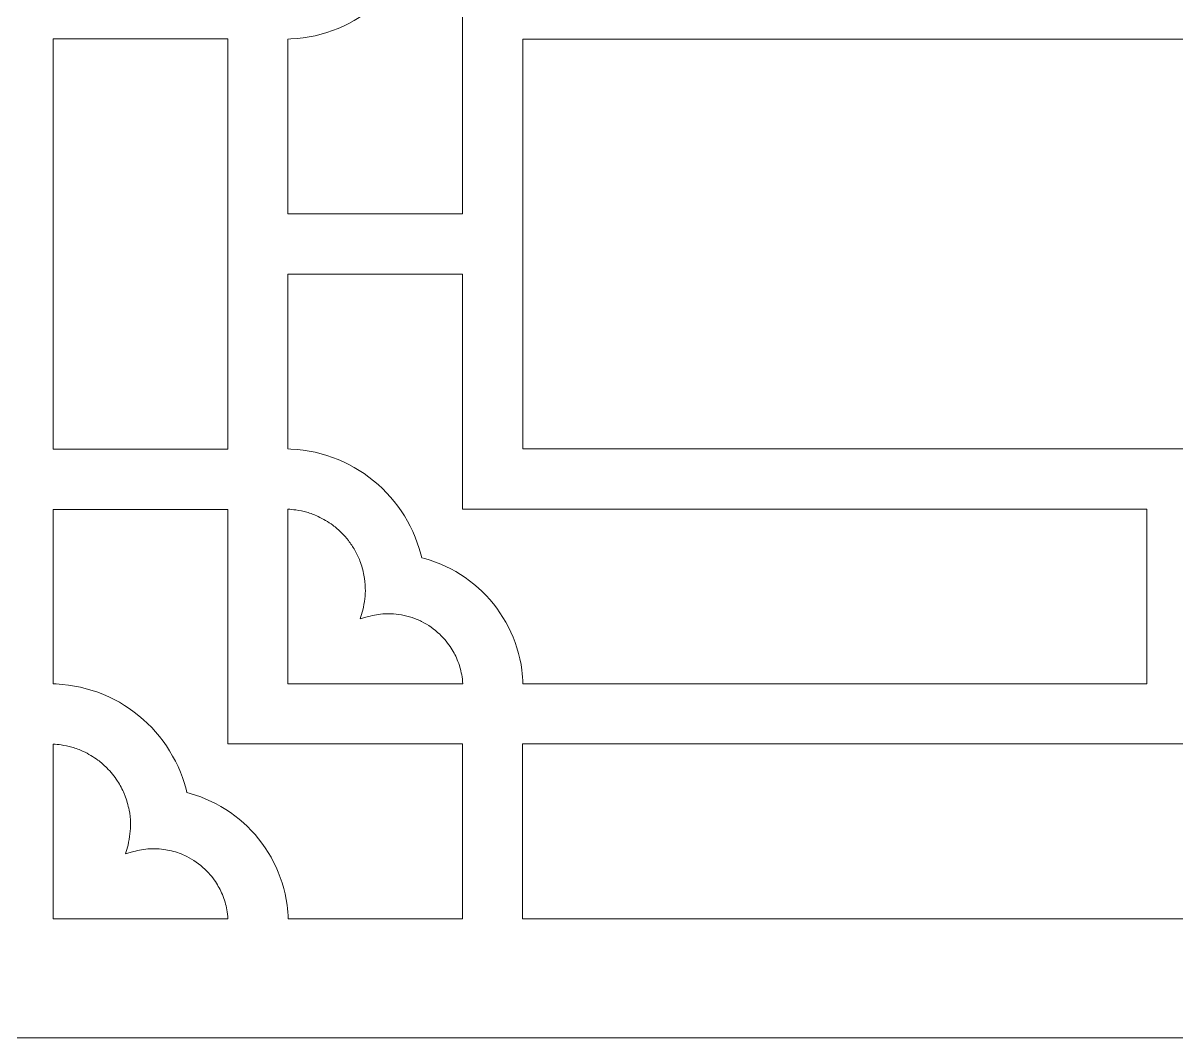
# Model space of a CAD drawing. Header units: centimetres. Extents: x -26.5 to 18, y -3.7 to 6.
# Drawn here: x -11.33 to -4.25, y -3.7 to 2.52 of the extents above; entities that cross this region are included whole.
import ezdxf

# ---------------------------------------------------------------- set-up
doc = ezdxf.new("R2010")
doc.units = ezdxf.units.CM
doc.header["$MEASUREMENT"] = 0
doc.layers.add('layer 1', color=7, linetype='Continuous')

msp = doc.modelspace()

# ---------------------------------------------------------------- linework, layer by layer
at = {"layer": 'layer 1', "color": 242, "lineweight": 9}
for points, knots in [([(-26.53457, -3.70309), (-26.53457, -3.70309), (-26.53457, 6.03856), (-26.53457, 6.03856), (-26.53457, 6.03856), (-26.53457, 6.03856), (18.03348, 6.03856), (18.03348, 6.03856), (18.03348, 6.03856), (18.03348, 6.03856), (18.03348, -3.70309), (18.03348, -3.70309), (18.03348, -3.70309), (18.03348, -3.70309), (-26.53457, -3.70309), (-26.53457, -3.70309)], [0, 0, 0, 0, 0.2, 0.2, 0.2, 0.2, 0.4, 0.4, 0.4, 0.4, 0.6, 0.6, 0.6, 0.6, 1, 1, 1, 1]), ([(-8.31331, 3.61315), (-8.31331, 3.61315), (-8.32571, 3.58093), (-8.32571, 3.58093), (-8.32571, 3.58093), (-8.32571, 3.58093), (-8.33941, 3.54938), (-8.33941, 3.54938), (-8.33941, 3.54938), (-8.33941, 3.54938), (-8.35436, 3.51852), (-8.35436, 3.51852), (-8.35436, 3.51852), (-8.35436, 3.51852), (-8.37055, 3.48837), (-8.37055, 3.48837), (-8.37055, 3.48837), (-8.37055, 3.48837), (-8.38793, 3.459), (-8.38793, 3.459), (-8.38793, 3.459), (-8.38793, 3.459), (-8.40647, 3.43041), (-8.40647, 3.43041), (-8.40647, 3.43041), (-8.40647, 3.43041), (-8.42614, 3.40265), (-8.42614, 3.40265), (-8.42614, 3.40265), (-8.42614, 3.40265), (-8.4469, 3.37575), (-8.4469, 3.37575), (-8.4469, 3.37575), (-8.4469, 3.37575), (-8.46873, 3.34974), (-8.46873, 3.34974), (-8.46873, 3.34974), (-8.46873, 3.34974), (-8.49159, 3.32465), (-8.49159, 3.32465), (-8.49159, 3.32465), (-8.49159, 3.32465), (-8.51545, 3.30052), (-8.51545, 3.30052), (-8.51545, 3.30052), (-8.51545, 3.30052), (-8.54026, 3.27737), (-8.54026, 3.27737), (-8.54026, 3.27737), (-8.54026, 3.27737), (-8.56602, 3.25525), (-8.56602, 3.25525), (-8.56602, 3.25525), (-8.56602, 3.25525), (-8.59267, 3.23417), (-8.59267, 3.23417), (-8.59267, 3.23417), (-8.59267, 3.23417), (-8.62019, 3.21419), (-8.62019, 3.21419), (-8.62019, 3.21419), (-8.62019, 3.21419), (-8.64854, 3.19532), (-8.64854, 3.19532), (-8.64854, 3.19532), (-8.64854, 3.19532), (-8.6777, 3.17761), (-8.6777, 3.17761), (-8.6777, 3.17761), (-8.6777, 3.17761), (-8.70762, 3.16108), (-8.70762, 3.16108), (-8.70762, 3.16108), (-8.70762, 3.16108), (-8.73828, 3.14577), (-8.73828, 3.14577), (-8.73828, 3.14577), (-8.73828, 3.14577), (-8.76965, 3.1317), (-8.76965, 3.1317), (-8.76965, 3.1317), (-8.76965, 3.1317), (-8.80168, 3.11893), (-8.80168, 3.11893), (-8.80168, 3.11893), (-8.80168, 3.11893), (-8.83435, 3.10747), (-8.83435, 3.10747), (-8.83435, 3.10747), (-8.83435, 3.10747), (-8.86763, 3.09737), (-8.86763, 3.09737), (-8.86763, 3.09737), (-8.86763, 3.09737), (-8.88681, 3.09242), (-8.88681, 3.09242), (-8.88681, 3.09242), (-8.88681, 3.09242), (-8.89196, 3.07094), (-8.89196, 3.07094), (-8.89196, 3.07094), (-8.89196, 3.07094), (-8.90214, 3.03533), (-8.90214, 3.03533), (-8.90214, 3.03533), (-8.90214, 3.03533), (-8.91379, 3.00035), (-8.91379, 3.00035), (-8.91379, 3.00035), (-8.91379, 3.00035), (-8.92687, 2.96605), (-8.92687, 2.96605), (-8.92687, 2.96605), (-8.92687, 2.96605), (-8.94135, 2.93246), (-8.94135, 2.93246), (-8.94135, 2.93246), (-8.94135, 2.93246), (-8.95719, 2.89961), (-8.95719, 2.89961), (-8.95719, 2.89961), (-8.95719, 2.89961), (-8.97435, 2.86755), (-8.97435, 2.86755), (-8.97435, 2.86755), (-8.97435, 2.86755), (-8.9928, 2.8363), (-8.9928, 2.8363), (-8.9928, 2.8363), (-8.9928, 2.8363), (-9.01252, 2.80591), (-9.01252, 2.80591), (-9.01252, 2.80591), (-9.01252, 2.80591), (-9.03344, 2.7764), (-9.03344, 2.7764), (-9.03344, 2.7764), (-9.03344, 2.7764), (-9.05554, 2.74782), (-9.05554, 2.74782), (-9.05554, 2.74782), (-9.05554, 2.74782), (-9.07878, 2.7202), (-9.07878, 2.7202), (-9.07878, 2.7202), (-9.07878, 2.7202), (-9.10314, 2.69358), (-9.10314, 2.69358), (-9.10314, 2.69358), (-9.10314, 2.69358), (-9.12856, 2.66799), (-9.12856, 2.66799), (-9.12856, 2.66799), (-9.12856, 2.66799), (-9.15503, 2.64347), (-9.15503, 2.64347), (-9.15503, 2.64347), (-9.15503, 2.64347), (-9.18249, 2.62004), (-9.18249, 2.62004), (-9.18249, 2.62004), (-9.18249, 2.62004), (-9.21094, 2.59777), (-9.21094, 2.59777), (-9.21094, 2.59777), (-9.21094, 2.59777), (-9.2403, 2.57666), (-9.2403, 2.57666), (-9.2403, 2.57666), (-9.2403, 2.57666), (-9.27056, 2.55677), (-9.27056, 2.55677), (-9.27056, 2.55677), (-9.27056, 2.55677), (-9.30167, 2.53812), (-9.30167, 2.53812), (-9.30167, 2.53812), (-9.30167, 2.53812), (-9.33362, 2.52076), (-9.33362, 2.52076), (-9.33362, 2.52076), (-9.33362, 2.52076), (-9.36634, 2.50471), (-9.36634, 2.50471), (-9.36634, 2.50471), (-9.36634, 2.50471), (-9.39982, 2.49002), (-9.39982, 2.49002), (-9.39982, 2.49002), (-9.39982, 2.49002), (-9.43402, 2.47672), (-9.43402, 2.47672), (-9.43402, 2.47672), (-9.43402, 2.47672), (-9.46889, 2.46486), (-9.46889, 2.46486), (-9.46889, 2.46486), (-9.46889, 2.46486), (-9.50441, 2.45445), (-9.50441, 2.45445), (-9.50441, 2.45445), (-9.50441, 2.45445), (-9.54053, 2.44555), (-9.54053, 2.44555), (-9.54053, 2.44555), (-9.54053, 2.44555), (-9.57722, 2.43818), (-9.57722, 2.43818), (-9.57722, 2.43818), (-9.57722, 2.43818), (-9.61444, 2.4324), (-9.61444, 2.4324), (-9.61444, 2.4324), (-9.61444, 2.4324), (-9.65215, 2.42822), (-9.65215, 2.42822), (-9.65215, 2.42822), (-9.65215, 2.42822), (-9.69032, 2.42568), (-9.69032, 2.42568), (-9.69032, 2.42568), (-9.69032, 2.42568), (-9.70815, 2.42528), (-9.70815, 2.42528), (-9.70815, 2.42528), (-9.70815, 2.42528), (-9.70815, 1.35219), (-9.70815, 1.35219), (-9.70815, 1.35219), (-9.70815, 1.35219), (-8.63551, 1.35219), (-8.63551, 1.35219), (-8.63551, 1.35219), (-8.63551, 1.35219), (-8.63551, 2.79374), (-8.63551, 2.79374), (-8.63551, 2.79374), (-8.63551, 2.79374), (-4.43504, 2.79374), (-4.43504, 2.79374), (-4.43504, 2.79374), (-4.43504, 2.79374), (-4.43504, 3.86639), (-4.43504, 3.86639), (-4.43504, 3.86639), (-4.43504, 3.86639), (-8.26525, 3.86639), (-8.26525, 3.86639), (-8.26525, 3.86639), (-8.26591, 3.83838), (-8.2688, 3.81079), (-8.27188, 3.78298), (-8.27188, 3.78298), (-8.27188, 3.78298), (-8.27731, 3.74796), (-8.27731, 3.74796), (-8.27731, 3.74796), (-8.27731, 3.74796), (-8.28421, 3.71344), (-8.28421, 3.71344), (-8.28421, 3.71344), (-8.28421, 3.71344), (-8.29252, 3.67944), (-8.29252, 3.67944), (-8.29252, 3.67944), (-8.29252, 3.67944), (-8.30223, 3.646), (-8.30223, 3.646), (-8.30223, 3.646), (-8.30223, 3.646), (-8.31331, 3.61315), (-8.31331, 3.61315)], [0, 0, 0, 0, 0.0144928, 0.0144928, 0.0144928, 0.0144928, 0.0289855, 0.0289855, 0.0289855, 0.0289855, 0.0434783, 0.0434783, 0.0434783, 0.0434783, 0.057971, 0.057971, 0.057971, 0.057971, 0.0724638, 0.0724638, 0.0724638, 0.0724638, 0.0869565, 0.0869565, 0.0869565, 0.0869565, 0.1014493, 0.1014493, 0.1014493, 0.1014493, 0.115942, 0.115942, 0.115942, 0.115942, 0.1304348, 0.1304348, 0.1304348, 0.1304348, 0.1449275, 0.1449275, 0.1449275, 0.1449275, 0.1594203, 0.1594203, 0.1594203, 0.1594203, 0.173913, 0.173913, 0.173913, 0.173913, 0.1884058, 0.1884058, 0.1884058, 0.1884058, 0.2028986, 0.2028986, 0.2028986, 0.2028986, 0.2173913, 0.2173913, 0.2173913, 0.2173913, 0.2318841, 0.2318841, 0.2318841, 0.2318841, 0.2463768, 0.2463768, 0.2463768, 0.2463768, 0.2608696, 0.2608696, 0.2608696, 0.2608696, 0.2753623, 0.2753623, 0.2753623, 0.2753623, 0.2898551, 0.2898551, 0.2898551, 0.2898551, 0.3043478, 0.3043478, 0.3043478, 0.3043478, 0.3188406, 0.3188406, 0.3188406, 0.3188406, 0.3333333, 0.3333333, 0.3333333, 0.3333333, 0.3478261, 0.3478261, 0.3478261, 0.3478261, 0.3623188, 0.3623188, 0.3623188, 0.3623188, 0.3768116, 0.3768116, 0.3768116, 0.3768116, 0.3913043, 0.3913043, 0.3913043, 0.3913043, 0.4057971, 0.4057971, 0.4057971, 0.4057971, 0.4202899, 0.4202899, 0.4202899, 0.4202899, 0.4347826, 0.4347826, 0.4347826, 0.4347826, 0.4492754, 0.4492754, 0.4492754, 0.4492754, 0.4637681, 0.4637681, 0.4637681, 0.4637681, 0.4782609, 0.4782609, 0.4782609, 0.4782609, 0.4927536, 0.4927536, 0.4927536, 0.4927536, 0.5072464, 0.5072464, 0.5072464, 0.5072464, 0.5217391, 0.5217391, 0.5217391, 0.5217391, 0.5362319, 0.5362319, 0.5362319, 0.5362319, 0.5507246, 0.5507246, 0.5507246, 0.5507246, 0.5652174, 0.5652174, 0.5652174, 0.5652174, 0.5797101, 0.5797101, 0.5797101, 0.5797101, 0.5942029, 0.5942029, 0.5942029, 0.5942029, 0.6086957, 0.6086957, 0.6086957, 0.6086957, 0.6231884, 0.6231884, 0.6231884, 0.6231884, 0.6376812, 0.6376812, 0.6376812, 0.6376812, 0.6521739, 0.6521739, 0.6521739, 0.6521739, 0.6666667, 0.6666667, 0.6666667, 0.6666667, 0.6811594, 0.6811594, 0.6811594, 0.6811594, 0.6956522, 0.6956522, 0.6956522, 0.6956522, 0.7101449, 0.7101449, 0.7101449, 0.7101449, 0.7246377, 0.7246377, 0.7246377, 0.7246377, 0.7391304, 0.7391304, 0.7391304, 0.7391304, 0.7536232, 0.7536232, 0.7536232, 0.7536232, 0.7681159, 0.7681159, 0.7681159, 0.7681159, 0.7826087, 0.7826087, 0.7826087, 0.7826087, 0.7971014, 0.7971014, 0.7971014, 0.7971014, 0.8115942, 0.8115942, 0.8115942, 0.8115942, 0.826087, 0.826087, 0.826087, 0.826087, 0.8405797, 0.8405797, 0.8405797, 0.8405797, 0.8550725, 0.8550725, 0.8550725, 0.8550725, 0.8695652, 0.8695652, 0.8695652, 0.8695652, 0.884058, 0.884058, 0.884058, 0.884058, 0.8985507, 0.8985507, 0.8985507, 0.8985507, 0.9130435, 0.9130435, 0.9130435, 0.9130435, 0.9275362, 0.9275362, 0.9275362, 0.9275362, 0.942029, 0.942029, 0.942029, 0.942029, 0.9565217, 0.9565217, 0.9565217, 0.9565217, 0.9710145, 0.9710145, 0.9710145, 0.9710145, 1, 1, 1, 1]), ([(-11.14971, 2.42549), (-11.14971, 2.42549), (-11.14971, -0.0916), (-11.14971, -0.0916), (-11.14971, -0.0916), (-11.14971, -0.0916), (-10.07707, -0.0916), (-10.07707, -0.0916), (-10.07707, -0.0916), (-10.07707, -0.0916), (-10.07707, 2.42549), (-10.07707, 2.42549), (-10.07707, 2.42549), (-10.07707, 2.42549), (-11.14971, 2.42549), (-11.14971, 2.42549)], [0, 0, 0, 0, 0.2, 0.2, 0.2, 0.2, 0.4, 0.4, 0.4, 0.4, 0.6, 0.6, 0.6, 0.6, 1, 1, 1, 1]), ([(-8.2666, 2.42483), (-8.2666, 2.42483), (-8.2666, -0.08936), (-8.2666, -0.08936), (-8.2666, -0.08936), (-8.2666, -0.08936), (-0.23456, -0.08936), (-0.23456, -0.08936), (-0.23456, -0.08936), (-0.23456, -0.08936), (-0.23456, 2.42483), (-0.23456, 2.42483), (-0.23456, 2.42483), (-0.23456, 2.42483), (-8.2666, 2.42483), (-8.2666, 2.42483)], [0, 0, 0, 0, 0.2, 0.2, 0.2, 0.2, 0.4, 0.4, 0.4, 0.4, 0.6, 0.6, 0.6, 0.6, 1, 1, 1, 1]), ([(-9.18249, -0.28456), (-9.18249, -0.28456), (-9.15503, -0.30798), (-9.15503, -0.30798), (-9.15503, -0.30798), (-9.15503, -0.30798), (-9.12856, -0.33251), (-9.12856, -0.33251), (-9.12856, -0.33251), (-9.12856, -0.33251), (-9.10314, -0.3581), (-9.10314, -0.3581), (-9.10314, -0.3581), (-9.10314, -0.3581), (-9.07878, -0.38472), (-9.07878, -0.38472), (-9.07878, -0.38472), (-9.07878, -0.38472), (-9.05554, -0.41234), (-9.05554, -0.41234), (-9.05554, -0.41234), (-9.05554, -0.41234), (-9.03344, -0.44092), (-9.03344, -0.44092), (-9.03344, -0.44092), (-9.03344, -0.44092), (-9.01252, -0.47042), (-9.01252, -0.47042), (-9.01252, -0.47042), (-9.01252, -0.47042), (-8.9928, -0.50082), (-8.9928, -0.50082), (-8.9928, -0.50082), (-8.9928, -0.50082), (-8.97435, -0.53207), (-8.97435, -0.53207), (-8.97435, -0.53207), (-8.97435, -0.53207), (-8.95719, -0.56413), (-8.95719, -0.56413), (-8.95719, -0.56413), (-8.95719, -0.56413), (-8.94135, -0.59698), (-8.94135, -0.59698), (-8.94135, -0.59698), (-8.94135, -0.59698), (-8.92687, -0.63057), (-8.92687, -0.63057), (-8.92687, -0.63057), (-8.92687, -0.63057), (-8.91379, -0.66487), (-8.91379, -0.66487), (-8.91379, -0.66487), (-8.91379, -0.66487), (-8.90214, -0.69985), (-8.90214, -0.69985), (-8.90214, -0.69985), (-8.90214, -0.69985), (-8.89196, -0.73546), (-8.89196, -0.73546), (-8.89196, -0.73546), (-8.89196, -0.73546), (-8.88681, -0.75695), (-8.88681, -0.75695), (-8.88681, -0.75695), (-8.88681, -0.75695), (-8.86763, -0.76189), (-8.86763, -0.76189), (-8.86763, -0.76189), (-8.86763, -0.76189), (-8.83435, -0.77199), (-8.83435, -0.77199), (-8.83435, -0.77199), (-8.83435, -0.77199), (-8.80168, -0.78345), (-8.80168, -0.78345), (-8.80168, -0.78345), (-8.80168, -0.78345), (-8.76965, -0.79623), (-8.76965, -0.79623), (-8.76965, -0.79623), (-8.76965, -0.79623), (-8.73828, -0.81028), (-8.73828, -0.81028), (-8.73828, -0.81028), (-8.73828, -0.81028), (-8.70762, -0.82559), (-8.70762, -0.82559), (-8.70762, -0.82559), (-8.70762, -0.82559), (-8.6777, -0.84213), (-8.6777, -0.84213), (-8.6777, -0.84213), (-8.6777, -0.84213), (-8.64854, -0.85984), (-8.64854, -0.85984), (-8.64854, -0.85984), (-8.64854, -0.85984), (-8.62019, -0.8787), (-8.62019, -0.8787), (-8.62019, -0.8787), (-8.62019, -0.8787), (-8.59267, -0.89869), (-8.59267, -0.89869), (-8.59267, -0.89869), (-8.59267, -0.89869), (-8.56602, -0.91976), (-8.56602, -0.91976), (-8.56602, -0.91976), (-8.56602, -0.91976), (-8.54026, -0.94189), (-8.54026, -0.94189), (-8.54026, -0.94189), (-8.54026, -0.94189), (-8.51545, -0.96503), (-8.51545, -0.96503), (-8.51545, -0.96503), (-8.51545, -0.96503), (-8.49159, -0.98917), (-8.49159, -0.98917), (-8.49159, -0.98917), (-8.49159, -0.98917), (-8.46873, -1.01426), (-8.46873, -1.01426), (-8.46873, -1.01426), (-8.46873, -1.01426), (-8.4469, -1.04027), (-8.4469, -1.04027), (-8.4469, -1.04027), (-8.4469, -1.04027), (-8.42614, -1.06717), (-8.42614, -1.06717), (-8.42614, -1.06717), (-8.42614, -1.06717), (-8.40647, -1.09493), (-8.40647, -1.09493), (-8.40647, -1.09493), (-8.40647, -1.09493), (-8.38793, -1.12351), (-8.38793, -1.12351), (-8.38793, -1.12351), (-8.38793, -1.12351), (-8.37055, -1.15289), (-8.37055, -1.15289), (-8.37055, -1.15289), (-8.37055, -1.15289), (-8.35436, -1.18303), (-8.35436, -1.18303), (-8.35436, -1.18303), (-8.35436, -1.18303), (-8.33941, -1.2139), (-8.33941, -1.2139), (-8.33941, -1.2139), (-8.33941, -1.2139), (-8.32571, -1.24545), (-8.32571, -1.24545), (-8.32571, -1.24545), (-8.32571, -1.24545), (-8.31331, -1.27767), (-8.31331, -1.27767), (-8.31331, -1.27767), (-8.31331, -1.27767), (-8.30223, -1.31052), (-8.30223, -1.31052), (-8.30223, -1.31052), (-8.30223, -1.31052), (-8.29252, -1.34396), (-8.29252, -1.34396), (-8.29252, -1.34396), (-8.29252, -1.34396), (-8.28421, -1.37796), (-8.28421, -1.37796), (-8.28421, -1.37796), (-8.28421, -1.37796), (-8.27731, -1.41248), (-8.27731, -1.41248), (-8.27731, -1.41248), (-8.27731, -1.41248), (-8.27188, -1.4475), (-8.27188, -1.4475), (-8.27188, -1.4475), (-8.2688, -1.4753), (-8.26591, -1.5029), (-8.26525, -1.53091), (-8.26525, -1.53091), (-8.26525, -1.53091), (-4.43504, -1.53091), (-4.43504, -1.53091), (-4.43504, -1.53091), (-4.43504, -1.53091), (-4.43504, -0.45827), (-4.43504, -0.45827), (-4.43504, -0.45827), (-4.43504, -0.45827), (-8.63551, -0.45827), (-8.63551, -0.45827), (-8.63551, -0.45827), (-8.63551, -0.45827), (-8.63551, 0.98328), (-8.63551, 0.98328), (-8.63551, 0.98328), (-8.63551, 0.98328), (-9.70815, 0.98328), (-9.70815, 0.98328), (-9.70815, 0.98328), (-9.70815, 0.98328), (-9.70815, -0.08981), (-9.70815, -0.08981), (-9.70815, -0.08981), (-9.70815, -0.08981), (-9.69032, -0.0902), (-9.69032, -0.0902), (-9.69032, -0.0902), (-9.69032, -0.0902), (-9.65215, -0.09274), (-9.65215, -0.09274), (-9.65215, -0.09274), (-9.65215, -0.09274), (-9.61444, -0.09692), (-9.61444, -0.09692), (-9.61444, -0.09692), (-9.61444, -0.09692), (-9.57722, -0.10271), (-9.57722, -0.10271), (-9.57722, -0.10271), (-9.57722, -0.10271), (-9.54053, -0.11007), (-9.54053, -0.11007), (-9.54053, -0.11007), (-9.54053, -0.11007), (-9.50441, -0.11897), (-9.50441, -0.11897), (-9.50441, -0.11897), (-9.50441, -0.11897), (-9.46889, -0.12937), (-9.46889, -0.12937), (-9.46889, -0.12937), (-9.46889, -0.12937), (-9.43402, -0.14124), (-9.43402, -0.14124), (-9.43402, -0.14124), (-9.43402, -0.14124), (-9.39983, -0.15454), (-9.39983, -0.15454), (-9.39983, -0.15454), (-9.39983, -0.15454), (-9.36634, -0.16922), (-9.36634, -0.16922), (-9.36634, -0.16922), (-9.36634, -0.16922), (-9.33362, -0.18527), (-9.33362, -0.18527), (-9.33362, -0.18527), (-9.33362, -0.18527), (-9.30167, -0.20264), (-9.30167, -0.20264), (-9.30167, -0.20264), (-9.30167, -0.20264), (-9.27056, -0.22128), (-9.27056, -0.22128), (-9.27056, -0.22128), (-9.27056, -0.22128), (-9.2403, -0.24118), (-9.2403, -0.24118), (-9.2403, -0.24118), (-9.2403, -0.24118), (-9.21093, -0.26228), (-9.21093, -0.26228), (-9.21093, -0.26228), (-9.21093, -0.26228), (-9.18249, -0.28456), (-9.18249, -0.28456)], [0, 0, 0, 0, 0.0144928, 0.0144928, 0.0144928, 0.0144928, 0.0289855, 0.0289855, 0.0289855, 0.0289855, 0.0434783, 0.0434783, 0.0434783, 0.0434783, 0.057971, 0.057971, 0.057971, 0.057971, 0.0724638, 0.0724638, 0.0724638, 0.0724638, 0.0869565, 0.0869565, 0.0869565, 0.0869565, 0.1014493, 0.1014493, 0.1014493, 0.1014493, 0.115942, 0.115942, 0.115942, 0.115942, 0.1304348, 0.1304348, 0.1304348, 0.1304348, 0.1449275, 0.1449275, 0.1449275, 0.1449275, 0.1594203, 0.1594203, 0.1594203, 0.1594203, 0.173913, 0.173913, 0.173913, 0.173913, 0.1884058, 0.1884058, 0.1884058, 0.1884058, 0.2028986, 0.2028986, 0.2028986, 0.2028986, 0.2173913, 0.2173913, 0.2173913, 0.2173913, 0.2318841, 0.2318841, 0.2318841, 0.2318841, 0.2463768, 0.2463768, 0.2463768, 0.2463768, 0.2608696, 0.2608696, 0.2608696, 0.2608696, 0.2753623, 0.2753623, 0.2753623, 0.2753623, 0.2898551, 0.2898551, 0.2898551, 0.2898551, 0.3043478, 0.3043478, 0.3043478, 0.3043478, 0.3188406, 0.3188406, 0.3188406, 0.3188406, 0.3333333, 0.3333333, 0.3333333, 0.3333333, 0.3478261, 0.3478261, 0.3478261, 0.3478261, 0.3623188, 0.3623188, 0.3623188, 0.3623188, 0.3768116, 0.3768116, 0.3768116, 0.3768116, 0.3913043, 0.3913043, 0.3913043, 0.3913043, 0.4057971, 0.4057971, 0.4057971, 0.4057971, 0.4202899, 0.4202899, 0.4202899, 0.4202899, 0.4347826, 0.4347826, 0.4347826, 0.4347826, 0.4492754, 0.4492754, 0.4492754, 0.4492754, 0.4637681, 0.4637681, 0.4637681, 0.4637681, 0.4782609, 0.4782609, 0.4782609, 0.4782609, 0.4927536, 0.4927536, 0.4927536, 0.4927536, 0.5072464, 0.5072464, 0.5072464, 0.5072464, 0.5217391, 0.5217391, 0.5217391, 0.5217391, 0.5362319, 0.5362319, 0.5362319, 0.5362319, 0.5507246, 0.5507246, 0.5507246, 0.5507246, 0.5652174, 0.5652174, 0.5652174, 0.5652174, 0.5797101, 0.5797101, 0.5797101, 0.5797101, 0.5942029, 0.5942029, 0.5942029, 0.5942029, 0.6086957, 0.6086957, 0.6086957, 0.6086957, 0.6231884, 0.6231884, 0.6231884, 0.6231884, 0.6376812, 0.6376812, 0.6376812, 0.6376812, 0.6521739, 0.6521739, 0.6521739, 0.6521739, 0.6666667, 0.6666667, 0.6666667, 0.6666667, 0.6811594, 0.6811594, 0.6811594, 0.6811594, 0.6956522, 0.6956522, 0.6956522, 0.6956522, 0.7101449, 0.7101449, 0.7101449, 0.7101449, 0.7246377, 0.7246377, 0.7246377, 0.7246377, 0.7391304, 0.7391304, 0.7391304, 0.7391304, 0.7536232, 0.7536232, 0.7536232, 0.7536232, 0.7681159, 0.7681159, 0.7681159, 0.7681159, 0.7826087, 0.7826087, 0.7826087, 0.7826087, 0.7971014, 0.7971014, 0.7971014, 0.7971014, 0.8115942, 0.8115942, 0.8115942, 0.8115942, 0.826087, 0.826087, 0.826087, 0.826087, 0.8405797, 0.8405797, 0.8405797, 0.8405797, 0.8550725, 0.8550725, 0.8550725, 0.8550725, 0.8695652, 0.8695652, 0.8695652, 0.8695652, 0.884058, 0.884058, 0.884058, 0.884058, 0.8985507, 0.8985507, 0.8985507, 0.8985507, 0.9130435, 0.9130435, 0.9130435, 0.9130435, 0.9275362, 0.9275362, 0.9275362, 0.9275362, 0.942029, 0.942029, 0.942029, 0.942029, 0.9565217, 0.9565217, 0.9565217, 0.9565217, 0.9710145, 0.9710145, 0.9710145, 0.9710145, 1, 1, 1, 1]), ([(-10.62404, -1.72612), (-10.62404, -1.72612), (-10.59659, -1.74954), (-10.59659, -1.74954), (-10.59659, -1.74954), (-10.59659, -1.74954), (-10.57012, -1.77406), (-10.57012, -1.77406), (-10.57012, -1.77406), (-10.57012, -1.77406), (-10.54469, -1.79965), (-10.54469, -1.79965), (-10.54469, -1.79965), (-10.54469, -1.79965), (-10.52033, -1.82627), (-10.52033, -1.82627), (-10.52033, -1.82627), (-10.52033, -1.82627), (-10.49709, -1.85389), (-10.49709, -1.85389), (-10.49709, -1.85389), (-10.49709, -1.85389), (-10.47499, -1.88247), (-10.47499, -1.88247), (-10.47499, -1.88247), (-10.47499, -1.88247), (-10.45406, -1.91198), (-10.45406, -1.91198), (-10.45406, -1.91198), (-10.45406, -1.91198), (-10.43435, -1.94237), (-10.43435, -1.94237), (-10.43435, -1.94237), (-10.43435, -1.94237), (-10.4159, -1.97362), (-10.4159, -1.97362), (-10.4159, -1.97362), (-10.4159, -1.97362), (-10.39873, -2.00568), (-10.39873, -2.00568), (-10.39873, -2.00568), (-10.39873, -2.00568), (-10.3829, -2.03853), (-10.3829, -2.03853), (-10.3829, -2.03853), (-10.3829, -2.03853), (-10.36842, -2.07213), (-10.36842, -2.07213), (-10.36842, -2.07213), (-10.36842, -2.07213), (-10.35534, -2.10643), (-10.35534, -2.10643), (-10.35534, -2.10643), (-10.35534, -2.10643), (-10.34369, -2.1414), (-10.34369, -2.1414), (-10.34369, -2.1414), (-10.34369, -2.1414), (-10.33351, -2.17701), (-10.33351, -2.17701), (-10.33351, -2.17701), (-10.33351, -2.17701), (-10.32836, -2.1985), (-10.32836, -2.1985), (-10.32836, -2.1985), (-10.32836, -2.1985), (-10.30918, -2.20344), (-10.30918, -2.20344), (-10.30918, -2.20344), (-10.30918, -2.20344), (-10.2759, -2.21355), (-10.2759, -2.21355), (-10.2759, -2.21355), (-10.2759, -2.21355), (-10.24323, -2.225), (-10.24323, -2.225), (-10.24323, -2.225), (-10.24323, -2.225), (-10.2112, -2.23778), (-10.2112, -2.23778), (-10.2112, -2.23778), (-10.2112, -2.23778), (-10.17984, -2.25184), (-10.17984, -2.25184), (-10.17984, -2.25184), (-10.17984, -2.25184), (-10.14918, -2.26715), (-10.14918, -2.26715), (-10.14918, -2.26715), (-10.14918, -2.26715), (-10.11925, -2.28368), (-10.11925, -2.28368), (-10.11925, -2.28368), (-10.11925, -2.28368), (-10.09009, -2.30139), (-10.09009, -2.30139), (-10.09009, -2.30139), (-10.09009, -2.30139), (-10.06174, -2.32026), (-10.06174, -2.32026), (-10.06174, -2.32026), (-10.06174, -2.32026), (-10.03422, -2.34024), (-10.03422, -2.34024), (-10.03422, -2.34024), (-10.03422, -2.34024), (-10.00757, -2.36131), (-10.00757, -2.36131), (-10.00757, -2.36131), (-10.00757, -2.36131), (-9.98182, -2.38344), (-9.98182, -2.38344), (-9.98182, -2.38344), (-9.98182, -2.38344), (-9.957, -2.40658), (-9.957, -2.40658), (-9.957, -2.40658), (-9.957, -2.40658), (-9.93314, -2.43072), (-9.93314, -2.43072), (-9.93314, -2.43072), (-9.93314, -2.43072), (-9.91028, -2.45581), (-9.91028, -2.45581), (-9.91028, -2.45581), (-9.91028, -2.45581), (-9.88845, -2.48182), (-9.88845, -2.48182), (-9.88845, -2.48182), (-9.88845, -2.48182), (-9.86769, -2.50872), (-9.86769, -2.50872), (-9.86769, -2.50872), (-9.86769, -2.50872), (-9.84802, -2.53648), (-9.84802, -2.53648), (-9.84802, -2.53648), (-9.84802, -2.53648), (-9.82948, -2.56507), (-9.82948, -2.56507), (-9.82948, -2.56507), (-9.82948, -2.56507), (-9.8121, -2.59445), (-9.8121, -2.59445), (-9.8121, -2.59445), (-9.8121, -2.59445), (-9.79592, -2.62458), (-9.79592, -2.62458), (-9.79592, -2.62458), (-9.79592, -2.62458), (-9.78096, -2.65545), (-9.78096, -2.65545), (-9.78096, -2.65545), (-9.78096, -2.65545), (-9.76726, -2.687), (-9.76726, -2.687), (-9.76726, -2.687), (-9.76726, -2.687), (-9.75486, -2.71923), (-9.75486, -2.71923), (-9.75486, -2.71923), (-9.75486, -2.71923), (-9.74378, -2.75207), (-9.74378, -2.75207), (-9.74378, -2.75207), (-9.74378, -2.75207), (-9.73407, -2.78551), (-9.73407, -2.78551), (-9.73407, -2.78551), (-9.73407, -2.78551), (-9.72576, -2.81951), (-9.72576, -2.81951), (-9.72576, -2.81951), (-9.72576, -2.81951), (-9.71887, -2.85404), (-9.71887, -2.85404), (-9.71887, -2.85404), (-9.71887, -2.85404), (-9.71344, -2.88905), (-9.71344, -2.88905), (-9.71344, -2.88905), (-9.71035, -2.91685), (-9.70746, -2.94446), (-9.7068, -2.97247), (-9.7068, -2.97247), (-9.7068, -2.97247), (-8.63674, -2.97247), (-8.63674, -2.97247), (-8.63674, -2.97247), (-8.63674, -2.97247), (-8.63674, -1.89982), (-8.63674, -1.89982), (-8.63674, -1.89982), (-8.63674, -1.89982), (-10.07707, -1.89982), (-10.07707, -1.89982), (-10.07707, -1.89982), (-10.07707, -1.89982), (-10.07707, -0.46052), (-10.07707, -0.46052), (-10.07707, -0.46052), (-10.07707, -0.46052), (-11.14971, -0.46052), (-11.14971, -0.46052), (-11.14971, -0.46052), (-11.14971, -0.46052), (-11.14971, -1.53136), (-11.14971, -1.53136), (-11.14971, -1.53136), (-11.14971, -1.53136), (-11.13187, -1.53176), (-11.13187, -1.53176), (-11.13187, -1.53176), (-11.13187, -1.53176), (-11.0937, -1.53429), (-11.0937, -1.53429), (-11.0937, -1.53429), (-11.0937, -1.53429), (-11.05599, -1.53847), (-11.05599, -1.53847), (-11.05599, -1.53847), (-11.05599, -1.53847), (-11.01877, -1.54426), (-11.01877, -1.54426), (-11.01877, -1.54426), (-11.01877, -1.54426), (-10.98208, -1.55162), (-10.98208, -1.55162), (-10.98208, -1.55162), (-10.98208, -1.55162), (-10.94596, -1.56052), (-10.94596, -1.56052), (-10.94596, -1.56052), (-10.94596, -1.56052), (-10.91044, -1.57093), (-10.91044, -1.57093), (-10.91044, -1.57093), (-10.91044, -1.57093), (-10.87557, -1.5828), (-10.87557, -1.5828), (-10.87557, -1.5828), (-10.87557, -1.5828), (-10.84138, -1.59609), (-10.84138, -1.59609), (-10.84138, -1.59609), (-10.84138, -1.59609), (-10.80789, -1.61078), (-10.80789, -1.61078), (-10.80789, -1.61078), (-10.80789, -1.61078), (-10.77517, -1.62682), (-10.77517, -1.62682), (-10.77517, -1.62682), (-10.77517, -1.62682), (-10.74322, -1.64419), (-10.74322, -1.64419), (-10.74322, -1.64419), (-10.74322, -1.64419), (-10.71211, -1.66284), (-10.71211, -1.66284), (-10.71211, -1.66284), (-10.71211, -1.66284), (-10.68185, -1.68274), (-10.68185, -1.68274), (-10.68185, -1.68274), (-10.68185, -1.68274), (-10.65248, -1.70384), (-10.65248, -1.70384), (-10.65248, -1.70384), (-10.65248, -1.70384), (-10.62404, -1.72612), (-10.62404, -1.72612)], [0, 0, 0, 0, 0.0144928, 0.0144928, 0.0144928, 0.0144928, 0.0289855, 0.0289855, 0.0289855, 0.0289855, 0.0434783, 0.0434783, 0.0434783, 0.0434783, 0.057971, 0.057971, 0.057971, 0.057971, 0.0724638, 0.0724638, 0.0724638, 0.0724638, 0.0869565, 0.0869565, 0.0869565, 0.0869565, 0.1014493, 0.1014493, 0.1014493, 0.1014493, 0.115942, 0.115942, 0.115942, 0.115942, 0.1304348, 0.1304348, 0.1304348, 0.1304348, 0.1449275, 0.1449275, 0.1449275, 0.1449275, 0.1594203, 0.1594203, 0.1594203, 0.1594203, 0.173913, 0.173913, 0.173913, 0.173913, 0.1884058, 0.1884058, 0.1884058, 0.1884058, 0.2028986, 0.2028986, 0.2028986, 0.2028986, 0.2173913, 0.2173913, 0.2173913, 0.2173913, 0.2318841, 0.2318841, 0.2318841, 0.2318841, 0.2463768, 0.2463768, 0.2463768, 0.2463768, 0.2608696, 0.2608696, 0.2608696, 0.2608696, 0.2753623, 0.2753623, 0.2753623, 0.2753623, 0.2898551, 0.2898551, 0.2898551, 0.2898551, 0.3043478, 0.3043478, 0.3043478, 0.3043478, 0.3188406, 0.3188406, 0.3188406, 0.3188406, 0.3333333, 0.3333333, 0.3333333, 0.3333333, 0.3478261, 0.3478261, 0.3478261, 0.3478261, 0.3623188, 0.3623188, 0.3623188, 0.3623188, 0.3768116, 0.3768116, 0.3768116, 0.3768116, 0.3913043, 0.3913043, 0.3913043, 0.3913043, 0.4057971, 0.4057971, 0.4057971, 0.4057971, 0.4202899, 0.4202899, 0.4202899, 0.4202899, 0.4347826, 0.4347826, 0.4347826, 0.4347826, 0.4492754, 0.4492754, 0.4492754, 0.4492754, 0.4637681, 0.4637681, 0.4637681, 0.4637681, 0.4782609, 0.4782609, 0.4782609, 0.4782609, 0.4927536, 0.4927536, 0.4927536, 0.4927536, 0.5072464, 0.5072464, 0.5072464, 0.5072464, 0.5217391, 0.5217391, 0.5217391, 0.5217391, 0.5362319, 0.5362319, 0.5362319, 0.5362319, 0.5507246, 0.5507246, 0.5507246, 0.5507246, 0.5652174, 0.5652174, 0.5652174, 0.5652174, 0.5797101, 0.5797101, 0.5797101, 0.5797101, 0.5942029, 0.5942029, 0.5942029, 0.5942029, 0.6086957, 0.6086957, 0.6086957, 0.6086957, 0.6231884, 0.6231884, 0.6231884, 0.6231884, 0.6376812, 0.6376812, 0.6376812, 0.6376812, 0.6521739, 0.6521739, 0.6521739, 0.6521739, 0.6666667, 0.6666667, 0.6666667, 0.6666667, 0.6811594, 0.6811594, 0.6811594, 0.6811594, 0.6956522, 0.6956522, 0.6956522, 0.6956522, 0.7101449, 0.7101449, 0.7101449, 0.7101449, 0.7246377, 0.7246377, 0.7246377, 0.7246377, 0.7391304, 0.7391304, 0.7391304, 0.7391304, 0.7536232, 0.7536232, 0.7536232, 0.7536232, 0.7681159, 0.7681159, 0.7681159, 0.7681159, 0.7826087, 0.7826087, 0.7826087, 0.7826087, 0.7971014, 0.7971014, 0.7971014, 0.7971014, 0.8115942, 0.8115942, 0.8115942, 0.8115942, 0.826087, 0.826087, 0.826087, 0.826087, 0.8405797, 0.8405797, 0.8405797, 0.8405797, 0.8550725, 0.8550725, 0.8550725, 0.8550725, 0.8695652, 0.8695652, 0.8695652, 0.8695652, 0.884058, 0.884058, 0.884058, 0.884058, 0.8985507, 0.8985507, 0.8985507, 0.8985507, 0.9130435, 0.9130435, 0.9130435, 0.9130435, 0.9275362, 0.9275362, 0.9275362, 0.9275362, 0.942029, 0.942029, 0.942029, 0.942029, 0.9565217, 0.9565217, 0.9565217, 0.9565217, 0.9710145, 0.9710145, 0.9710145, 0.9710145, 1, 1, 1, 1]), ([(-8.65198, -1.42931), (-8.65637, -1.41337), (-8.66257, -1.39783), (-8.66897, -1.3826), (-8.66897, -1.3826), (-8.68093, -1.35468), (-8.69513, -1.32828), (-8.71144, -1.30267), (-8.71144, -1.30267), (-8.72252, -1.28787), (-8.73302, -1.27266), (-8.74533, -1.25886), (-8.74533, -1.25886), (-8.75537, -1.24779), (-8.7657, -1.23716), (-8.77652, -1.22685), (-8.77652, -1.22685), (-8.80962, -1.19596), (-8.8473, -1.16788), (-8.88811, -1.14805), (-8.88811, -1.14805), (-8.89691, -1.14381), (-8.9058, -1.13976), (-8.91477, -1.13586), (-8.91477, -1.13586), (-8.95555, -1.11845), (-8.99922, -1.10851), (-9.04312, -1.10279), (-9.04312, -1.10279), (-9.06653, -1.10106), (-9.0899, -1.10047), (-9.11339, -1.10102), (-9.11339, -1.10102), (-9.14789, -1.10371), (-9.1816, -1.10935), (-9.21509, -1.11819), (-9.21509, -1.11819), (-9.21509, -1.11819), (-9.26437, -1.13181), (-9.26437, -1.13181), (-9.26437, -1.13181), (-9.25901, -1.11391), (-9.25355, -1.096), (-9.24833, -1.07808), (-9.24833, -1.07808), (-9.24315, -1.05523), (-9.23909, -1.03235), (-9.23642, -1.00909), (-9.23642, -1.00909), (-9.23403, -0.98721), (-9.23224, -0.965), (-9.23312, -0.94302), (-9.23312, -0.94302), (-9.23423, -0.91665), (-9.23614, -0.89011), (-9.24131, -0.86423), (-9.24131, -0.86423), (-9.24752, -0.83425), (-9.25576, -0.80525), (-9.26623, -0.7765), (-9.26623, -0.7765), (-9.27484, -0.75338), (-9.28613, -0.73145), (-9.29799, -0.70985), (-9.29799, -0.70985), (-9.30927, -0.6896), (-9.32278, -0.6707), (-9.33693, -0.65236), (-9.33693, -0.65236), (-9.35002, -0.63559), (-9.36389, -0.61961), (-9.37852, -0.60417), (-9.37852, -0.60417), (-9.39598, -0.58764), (-9.41404, -0.57196), (-9.43291, -0.55704), (-9.43291, -0.55704), (-9.46162, -0.5367), (-9.49152, -0.51892), (-9.52321, -0.50359), (-9.52321, -0.50359), (-9.54553, -0.49293), (-9.56897, -0.48504), (-9.59258, -0.47775), (-9.59258, -0.47775), (-9.6143, -0.47122), (-9.63661, -0.46718), (-9.65906, -0.46399), (-9.65906, -0.46399), (-9.67536, -0.46177), (-9.6917, -0.46019), (-9.70815, -0.45924), (-9.70815, -0.45924), (-9.70815, -0.45924), (-9.70815, -1.53091), (-9.70815, -1.53091), (-9.70815, -1.53091), (-9.70815, -1.53091), (-8.63503, -1.53091), (-8.63503, -1.53091), (-8.63503, -1.53091), (-8.63594, -1.51215), (-8.63766, -1.49342), (-8.64126, -1.47499), (-8.64126, -1.47499), (-8.64435, -1.45962), (-8.64792, -1.44444), (-8.65198, -1.42931)], [0, 0, 0, 0, 0.0357143, 0.0357143, 0.0357143, 0.0357143, 0.0714286, 0.0714286, 0.0714286, 0.0714286, 0.1071429, 0.1071429, 0.1071429, 0.1071429, 0.1428571, 0.1428571, 0.1428571, 0.1428571, 0.1785714, 0.1785714, 0.1785714, 0.1785714, 0.2142857, 0.2142857, 0.2142857, 0.2142857, 0.25, 0.25, 0.25, 0.25, 0.2857143, 0.2857143, 0.2857143, 0.2857143, 0.3214286, 0.3214286, 0.3214286, 0.3214286, 0.3571429, 0.3571429, 0.3571429, 0.3571429, 0.3928571, 0.3928571, 0.3928571, 0.3928571, 0.4285714, 0.4285714, 0.4285714, 0.4285714, 0.4642857, 0.4642857, 0.4642857, 0.4642857, 0.5, 0.5, 0.5, 0.5, 0.5357143, 0.5357143, 0.5357143, 0.5357143, 0.5714286, 0.5714286, 0.5714286, 0.5714286, 0.6071429, 0.6071429, 0.6071429, 0.6071429, 0.6428571, 0.6428571, 0.6428571, 0.6428571, 0.6785714, 0.6785714, 0.6785714, 0.6785714, 0.7142857, 0.7142857, 0.7142857, 0.7142857, 0.75, 0.75, 0.75, 0.75, 0.7857143, 0.7857143, 0.7857143, 0.7857143, 0.8214286, 0.8214286, 0.8214286, 0.8214286, 0.8571429, 0.8571429, 0.8571429, 0.8571429, 0.8928571, 0.8928571, 0.8928571, 0.8928571, 0.9285714, 0.9285714, 0.9285714, 0.9285714, 1, 1, 1, 1]), ([(-10.09353, -2.87087), (-10.09792, -2.85492), (-10.10412, -2.83938), (-10.11052, -2.82415), (-10.11052, -2.82415), (-10.12248, -2.79623), (-10.13668, -2.76982), (-10.15299, -2.74422), (-10.15299, -2.74422), (-10.16407, -2.72942), (-10.17458, -2.71421), (-10.18688, -2.70042), (-10.18688, -2.70042), (-10.19692, -2.68935), (-10.20726, -2.67871), (-10.21807, -2.6684), (-10.21807, -2.6684), (-10.25117, -2.6375), (-10.28886, -2.60943), (-10.32966, -2.5896), (-10.32966, -2.5896), (-10.34465, -2.58238), (-10.35987, -2.57572), (-10.37534, -2.56956), (-10.37534, -2.56956), (-10.40658, -2.55903), (-10.43823, -2.55127), (-10.47084, -2.54627), (-10.47084, -2.54627), (-10.49005, -2.54342), (-10.50923, -2.54269), (-10.52865, -2.54239), (-10.52865, -2.54239), (-10.53741, -2.54231), (-10.54616, -2.54237), (-10.55494, -2.54257), (-10.55494, -2.54257), (-10.58944, -2.54526), (-10.62315, -2.5509), (-10.65664, -2.55974), (-10.65664, -2.55974), (-10.65664, -2.55974), (-10.70592, -2.57336), (-10.70592, -2.57336), (-10.70592, -2.57336), (-10.70056, -2.55547), (-10.69506, -2.53757), (-10.68989, -2.51965), (-10.68989, -2.51965), (-10.6847, -2.4968), (-10.68065, -2.4739), (-10.67797, -2.45064), (-10.67797, -2.45064), (-10.67559, -2.42876), (-10.67379, -2.40655), (-10.67467, -2.38457), (-10.67467, -2.38457), (-10.67578, -2.3582), (-10.67769, -2.33165), (-10.68286, -2.30577), (-10.68286, -2.30577), (-10.68932, -2.27453), (-10.69801, -2.24428), (-10.70915, -2.2144), (-10.70915, -2.2144), (-10.71047, -2.2109), (-10.71182, -2.20739), (-10.71318, -2.20391), (-10.71318, -2.20391), (-10.72517, -2.17765), (-10.73818, -2.15142), (-10.75425, -2.1274), (-10.75425, -2.1274), (-10.77404, -2.09827), (-10.79585, -2.07128), (-10.82008, -2.04573), (-10.82008, -2.04573), (-10.83753, -2.02919), (-10.8556, -2.01351), (-10.87446, -1.9986), (-10.87446, -1.9986), (-10.90316, -1.97825), (-10.93308, -1.96046), (-10.96476, -1.94514), (-10.96476, -1.94514), (-10.98708, -1.93449), (-11.01052, -1.92659), (-11.03413, -1.9193), (-11.03413, -1.9193), (-11.05585, -1.91277), (-11.07816, -1.90873), (-11.10061, -1.90554), (-11.10061, -1.90554), (-11.11692, -1.90332), (-11.13325, -1.90173), (-11.14971, -1.90078), (-11.14971, -1.90078), (-11.14971, -1.90078), (-11.14971, -2.97247), (-11.14971, -2.97247), (-11.14971, -2.97247), (-11.14971, -2.97247), (-10.07658, -2.97247), (-10.07658, -2.97247), (-10.07658, -2.97247), (-10.07749, -2.9537), (-10.07921, -2.93497), (-10.08281, -2.91654), (-10.08281, -2.91654), (-10.0859, -2.90118), (-10.08948, -2.88599), (-10.09353, -2.87087)], [0, 0, 0, 0, 0.0344828, 0.0344828, 0.0344828, 0.0344828, 0.0689655, 0.0689655, 0.0689655, 0.0689655, 0.1034483, 0.1034483, 0.1034483, 0.1034483, 0.137931, 0.137931, 0.137931, 0.137931, 0.1724138, 0.1724138, 0.1724138, 0.1724138, 0.2068966, 0.2068966, 0.2068966, 0.2068966, 0.2413793, 0.2413793, 0.2413793, 0.2413793, 0.2758621, 0.2758621, 0.2758621, 0.2758621, 0.3103448, 0.3103448, 0.3103448, 0.3103448, 0.3448276, 0.3448276, 0.3448276, 0.3448276, 0.3793103, 0.3793103, 0.3793103, 0.3793103, 0.4137931, 0.4137931, 0.4137931, 0.4137931, 0.4482759, 0.4482759, 0.4482759, 0.4482759, 0.4827586, 0.4827586, 0.4827586, 0.4827586, 0.5172414, 0.5172414, 0.5172414, 0.5172414, 0.5517241, 0.5517241, 0.5517241, 0.5517241, 0.5862069, 0.5862069, 0.5862069, 0.5862069, 0.6206897, 0.6206897, 0.6206897, 0.6206897, 0.6551724, 0.6551724, 0.6551724, 0.6551724, 0.6896552, 0.6896552, 0.6896552, 0.6896552, 0.7241379, 0.7241379, 0.7241379, 0.7241379, 0.7586207, 0.7586207, 0.7586207, 0.7586207, 0.7931034, 0.7931034, 0.7931034, 0.7931034, 0.8275862, 0.8275862, 0.8275862, 0.8275862, 0.862069, 0.862069, 0.862069, 0.862069, 0.8965517, 0.8965517, 0.8965517, 0.8965517, 0.9310345, 0.9310345, 0.9310345, 0.9310345, 1, 1, 1, 1]), ([(-8.26783, -2.97247), (-8.26783, -2.97247), (-0.23503, -2.97247), (-0.23503, -2.97247), (-0.23503, -2.97247), (-0.23503, -2.97247), (-0.23503, -1.89982), (-0.23503, -1.89982), (-0.23503, -1.89982), (-0.23503, -1.89982), (-8.26783, -1.89982), (-8.26783, -1.89982), (-8.26783, -1.89982), (-8.26783, -1.89982), (-8.26783, -2.97247), (-8.26783, -2.97247)], [0, 0, 0, 0, 0.2, 0.2, 0.2, 0.2, 0.4, 0.4, 0.4, 0.4, 0.6, 0.6, 0.6, 0.6, 1, 1, 1, 1])]:
    msp.add_open_spline(points, degree=3, knots=knots, dxfattribs=at)

doc.saveas('drawing.dxf')
